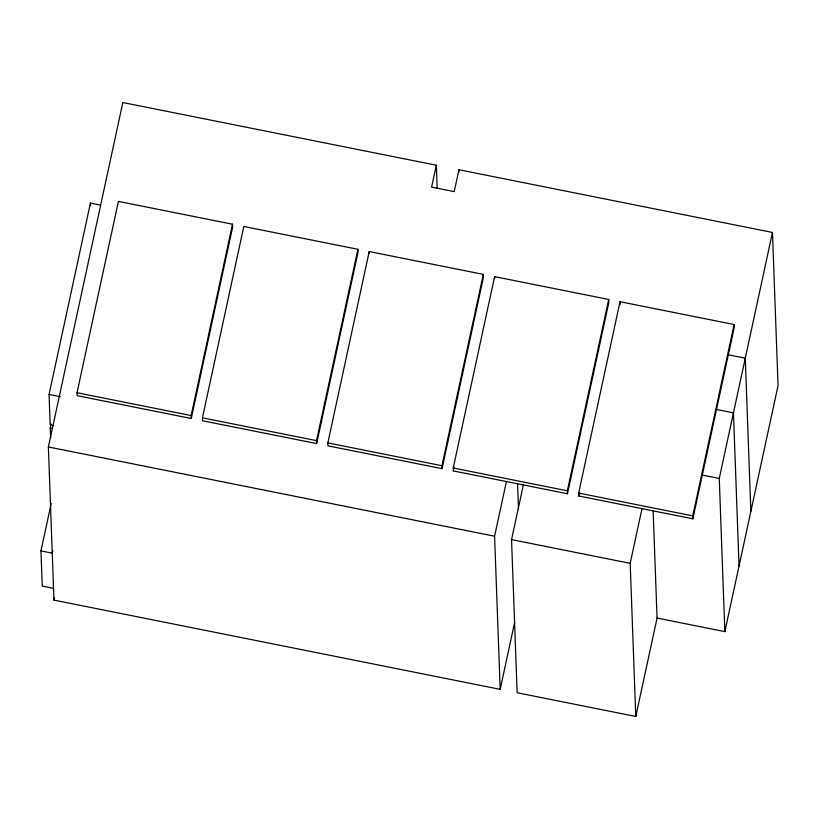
<?xml version="1.0" encoding="UTF-8"?>
<svg xmlns="http://www.w3.org/2000/svg" width="819" height="819" viewBox="0 0 819 819"><rect width="100%" height="100%" fill="white"/><g stroke="black" fill="none" stroke-linecap="round" stroke-linejoin="round"><path stroke-width="1.23" d="M53.563 425.614L50.164 424.938L49.058 394.43L90.428 203.081L100.594 205.119M50.645 438.042L50.276 427.876L51.085 424.119M514.639 622.501L500.184 689.352L53.962 600.112L48.372 446.959L122.84 102.529L436.353 165.233L437.192 188.237M53.532 588.37L42.24 586.107L40.95 550.89L51.208 503.439M77.037 392.741L118.407 201.392L232.514 224.211L232.616 227.15L191.247 418.499L77.14 395.679L77.037 392.741L191.144 415.561L191.247 418.499M52.785 550.655L52.252 553.153L40.95 550.89M53.962 600.112L54.504 597.614M191.144 415.561L232.514 224.211M202.436 417.823L243.816 226.474L357.913 249.293L358.026 252.232L316.656 443.581L202.549 420.761L202.436 417.823L316.543 440.642L316.656 443.581M316.543 440.642L357.913 249.293M327.846 442.905L369.215 251.556L483.323 274.375L483.425 277.313L442.055 468.663L327.948 445.843L327.846 442.905L441.953 465.724L442.055 468.663M436.353 165.233L431.623 187.101L454.228 191.615L458.947 169.748L772.46 232.453L778.05 385.595L724.856 631.623L657.063 618.058L653.142 510.861M441.953 465.724L483.323 274.375M453.245 467.987L494.615 276.638L608.722 299.457L608.834 302.385L567.454 493.744L453.357 470.925L453.245 467.987L567.352 490.806L567.454 493.744M453.357 470.925L454.166 467.168M500.184 689.352L494.594 536.21L506.418 481.531M657.063 618.058L635.779 716.471L517.137 692.741L511.547 539.598L523.372 484.92M567.352 490.806L608.722 299.457M578.654 493.069L620.024 301.709L734.131 324.529L734.234 327.467L692.864 518.816L578.757 495.997L578.654 493.069L692.751 515.888L692.864 518.816M578.757 495.997L579.565 492.25M635.779 716.471L630.19 563.329L642.014 508.65M692.751 515.888L734.131 324.529M724.856 631.623L719.266 478.47L772.46 232.453M728.326 354.801L745.27 358.19L750.859 511.343M716.502 409.48L733.455 412.868L739.045 566.011M702.323 475.081L719.266 478.47M49.058 394.43L60.35 396.693M50.276 427.876L52.539 428.327M48.372 446.959L494.594 536.21M511.547 539.598L630.19 563.329M620.024 301.709L620.126 304.648M517.547 483.742L518.478 509.264M494.615 276.638L494.686 278.593M458.947 169.748L459.039 172.297M369.215 251.556L369.287 253.511M90.428 203.081L90.52 205.62"/></g></svg>
